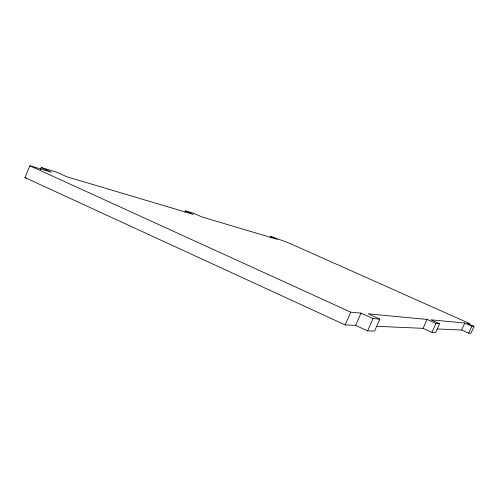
<?xml version="1.0" encoding="UTF-8"?>
<svg xmlns="http://www.w3.org/2000/svg" width="499" height="499" viewBox="0 0 499 499"><rect width="100%" height="100%" fill="white"/><g stroke="black" fill="none" stroke-linecap="round" stroke-linejoin="round"><path stroke-width="0.75" d="M376.814 326.309L423.127 328.342L431.991 332.346L435.696 332.428L439.557 323.708L435.933 323.427L427.057 319.441L368.137 313.821L379.82 319.135L374.587 331.049L367.613 330.887L355.612 325.379L345.146 324.924L24.95 177.594L29.903 165.774L51.385 172.161L41.211 167.527L40.319 169.66M184.942 212.281L185.541 210.877L194.061 213.441L201.764 216.897L277.232 239.352L270.851 236.501L270.271 237.842M345.146 324.924L350.735 312.162L360.983 313.135L373.002 318.612L379.82 319.135M355.612 325.379L360.983 313.135M367.613 330.887L373.002 318.612M423.127 328.342L427.057 319.441M431.991 332.346L435.933 323.427M461.675 330.026L464.775 323.04L471.805 326.178L474.05 326.346L470.994 333.226L468.698 333.176L461.675 330.026L437.03 328.947M468.817 324.83L469.416 323.483L287.698 242.464L270.851 236.501M468.698 333.176L471.805 326.178M464.775 323.04L430.868 319.803L439.557 323.708M469.416 323.483L467.133 323.265L474.05 326.346M24.95 177.594L26.441 178.006M41.211 167.527L56.53 172.13L66.467 176.646L193.394 214.408L185.541 210.877M29.903 165.774L350.735 312.162"/></g></svg>
